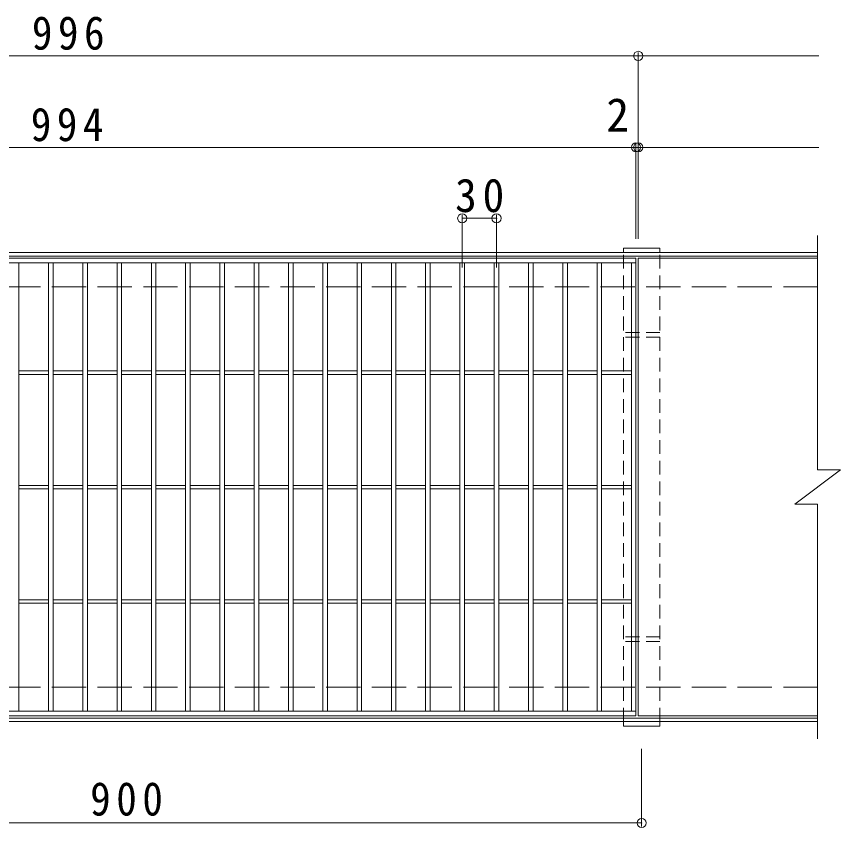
# Model space of a CAD drawing. Units: millimetres, scale not verified. Extents: x -1835 to 2302, y -1937 to 1718.
# Drawn here: x -169 to 552, y 1009 to 1718 of the extents above; entities that cross this region are included whole.
import ezdxf
from ezdxf.enums import TextEntityAlignment as Align

# ---------------------------------------------------------------- set-up
doc = ezdxf.new("R2010")
doc.units = ezdxf.units.MM
doc.header["$LTSCALE"] = 10
doc.header["$PDMODE"] = 32
doc.header["$PDSIZE"] = 8
doc.linetypes.add('DASHED1', pattern=[1.8, 1.2, -0.6])
doc.linetypes.add('DASHED3', pattern=[4, 3, -1])
for name, color, linetype, lineweight in [('C-1', 2, 'Continuous', 9), ('C-2', 3, 'Continuous', 9), ('C-4', 7, 'Continuous', 9), ('C-8', 3, 'DASHED1', 9)]:
    doc.layers.add(name, color=color, linetype=linetype, lineweight=lineweight)
doc.styles.add('ＭＳ ゴシック', font='')
doc.styles.get('ＭＳ ゴシック').set_extended_font_data('MS Gothic')

msp = doc.modelspace()

# ---------------------------------------------------------------- linework, layer by layer
at = {"layer": 'C-1'}
for p, q in [((531.96, 1511.25), (-773.04, 1511.25)), ((531.96, 1508.25), (-773.04, 1508.25)), ((531.96, 1104.25), (-773.04, 1104.25)), ((531.96, 1101.25), (-773.04, 1101.25))]:
    msp.add_line(p, q, dxfattribs=at)
at = {"layer": 'C-1', "linetype": 'DASHED3'}
for p, q in [((531.96, 1481.25), (-773.04, 1481.25)), ((531.96, 1131.25), (-773.04, 1131.25))]:
    msp.add_line(p, q, dxfattribs=at)
at = {"layer": 'C-2'}
for p, q in [((531.96, 1526.25), (531.96, 1321.25)), ((-621.04, 1502.25), (372.96, 1502.25)), ((-167.04, 1110.25), (-167.04, 1502.25)), ((-141.04, 1110.25), (-141.04, 1502.25)), ((-137.04, 1110.25), (-137.04, 1502.25)), ((-111.04, 1110.25), (-111.04, 1502.25)), ((-107.04, 1110.25), (-107.04, 1502.25)), ((-81.04, 1110.25), (-81.04, 1502.25)), ((-77.04, 1110.25), (-77.04, 1502.25)), ((-51.04, 1110.25), (-51.04, 1502.25)), ((-47.04, 1110.25), (-47.04, 1502.25)), ((-21.04, 1110.25), (-21.04, 1502.25)), ((-17.04, 1110.25), (-17.04, 1502.25)), ((8.96, 1110.25), (8.96, 1502.25)), ((12.96, 1110.25), (12.96, 1502.25)), ((38.96, 1110.25), (38.96, 1502.25)), ((42.96, 1110.25), (42.96, 1502.25)), ((68.96, 1110.25), (68.96, 1502.25)), ((72.96, 1110.25), (72.96, 1502.25)), ((98.96, 1110.25), (98.96, 1502.25)), ((102.96, 1110.25), (102.96, 1502.25)), ((128.96, 1110.25), (128.96, 1502.25)), ((132.96, 1110.25), (132.96, 1502.25)), ((158.96, 1110.25), (158.96, 1502.25)), ((162.96, 1110.25), (162.96, 1502.25)), ((188.96, 1110.25), (188.96, 1502.25)), ((192.96, 1110.25), (192.96, 1502.25)), ((218.96, 1110.25), (218.96, 1502.25)), ((222.96, 1110.25), (222.96, 1502.25)), ((248.96, 1110.25), (248.96, 1502.25)), ((252.96, 1110.25), (252.96, 1502.25)), ((278.96, 1110.25), (278.96, 1502.25)), ((282.96, 1110.25), (282.96, 1502.25)), ((308.96, 1110.25), (308.96, 1502.25)), ((312.96, 1110.25), (312.96, 1502.25)), ((338.96, 1110.25), (338.96, 1502.25)), ((342.96, 1110.25), (342.96, 1502.25)), ((368.96, 1110.25), (368.96, 1502.25)), ((372.96, 1506.25), (372.96, 1106.25)), ((374.96, 1506.25), (374.96, 1106.25)), ((531.96, 1506.25), (374.96, 1506.25)), ((-167.04, 1407.75), (-141.04, 1407.75)), ((-137.04, 1407.75), (-111.04, 1407.75)), ((-107.04, 1407.75), (-81.04, 1407.75)), ((-77.04, 1407.75), (-51.04, 1407.75)), ((-47.04, 1407.75), (-21.04, 1407.75)), ((-17.04, 1407.75), (8.96, 1407.75)), ((12.96, 1407.75), (38.96, 1407.75)), ((42.96, 1407.75), (68.96, 1407.75)), ((72.96, 1407.75), (98.96, 1407.75)), ((102.96, 1407.75), (128.96, 1407.75)), ((132.96, 1407.75), (158.96, 1407.75)), ((162.96, 1407.75), (188.96, 1407.75)), ((192.96, 1407.75), (218.96, 1407.75)), ((222.96, 1407.75), (248.96, 1407.75)), ((252.96, 1407.75), (278.96, 1407.75)), ((282.96, 1407.75), (308.96, 1407.75)), ((312.96, 1407.75), (338.96, 1407.75)), ((342.96, 1407.75), (368.96, 1407.75)), ((-167.04, 1404.75), (-141.04, 1404.75)), ((-137.04, 1404.75), (-111.04, 1404.75)), ((-107.04, 1404.75), (-81.04, 1404.75)), ((-77.04, 1404.75), (-51.04, 1404.75)), ((-47.04, 1404.75), (-21.04, 1404.75)), ((-17.04, 1404.75), (8.96, 1404.75)), ((12.96, 1404.75), (38.96, 1404.75)), ((42.96, 1404.75), (68.96, 1404.75)), ((72.96, 1404.75), (98.96, 1404.75)), ((102.96, 1404.75), (128.96, 1404.75)), ((132.96, 1404.75), (158.96, 1404.75)), ((162.96, 1404.75), (188.96, 1404.75)), ((192.96, 1404.75), (218.96, 1404.75)), ((222.96, 1404.75), (248.96, 1404.75)), ((252.96, 1404.75), (278.96, 1404.75)), ((282.96, 1404.75), (308.96, 1404.75)), ((312.96, 1404.75), (338.96, 1404.75)), ((342.96, 1404.75), (368.96, 1404.75)), ((511.96, 1291.25), (551.96, 1321.25)), ((531.96, 1321.25), (551.96, 1321.25)), ((-167.04, 1307.75), (-141.04, 1307.75)), ((-137.04, 1307.75), (-111.04, 1307.75)), ((-107.04, 1307.75), (-81.04, 1307.75)), ((-77.04, 1307.75), (-51.04, 1307.75)), ((-47.04, 1307.75), (-21.04, 1307.75)), ((-17.04, 1307.75), (8.96, 1307.75)), ((12.96, 1307.75), (38.96, 1307.75)), ((42.96, 1307.75), (68.96, 1307.75)), ((72.96, 1307.75), (98.96, 1307.75)), ((102.96, 1307.75), (128.96, 1307.75)), ((132.96, 1307.75), (158.96, 1307.75)), ((162.96, 1307.75), (188.96, 1307.75)), ((192.96, 1307.75), (218.96, 1307.75)), ((222.96, 1307.75), (248.96, 1307.75)), ((252.96, 1307.75), (278.96, 1307.75)), ((282.96, 1307.75), (308.96, 1307.75)), ((312.96, 1307.75), (338.96, 1307.75)), ((342.96, 1307.75), (368.96, 1307.75)), ((-167.04, 1304.75), (-141.04, 1304.75)), ((-137.04, 1304.75), (-111.04, 1304.75)), ((-107.04, 1304.75), (-81.04, 1304.75)), ((-77.04, 1304.75), (-51.04, 1304.75)), ((-47.04, 1304.75), (-21.04, 1304.75)), ((-17.04, 1304.75), (8.96, 1304.75)), ((12.96, 1304.75), (38.96, 1304.75)), ((42.96, 1304.75), (68.96, 1304.75)), ((72.96, 1304.75), (98.96, 1304.75)), ((102.96, 1304.75), (128.96, 1304.75)), ((132.96, 1304.75), (158.96, 1304.75)), ((162.96, 1304.75), (188.96, 1304.75)), ((192.96, 1304.75), (218.96, 1304.75)), ((222.96, 1304.75), (248.96, 1304.75)), ((252.96, 1304.75), (278.96, 1304.75)), ((282.96, 1304.75), (308.96, 1304.75)), ((312.96, 1304.75), (338.96, 1304.75)), ((342.96, 1304.75), (368.96, 1304.75)), ((511.96, 1291.25), (531.96, 1291.25)), ((531.96, 1291.25), (531.96, 1086.25)), ((-167.04, 1207.75), (-141.04, 1207.75)), ((-167.04, 1204.75), (-141.04, 1204.75)), ((-137.04, 1207.75), (-111.04, 1207.75)), ((-137.04, 1204.75), (-111.04, 1204.75)), ((-107.04, 1207.75), (-81.04, 1207.75)), ((-107.04, 1204.75), (-81.04, 1204.75)), ((-77.04, 1207.75), (-51.04, 1207.75)), ((-77.04, 1204.75), (-51.04, 1204.75)), ((-47.04, 1207.75), (-21.04, 1207.75)), ((-47.04, 1204.75), (-21.04, 1204.75)), ((-17.04, 1207.75), (8.96, 1207.75)), ((-17.04, 1204.75), (8.96, 1204.75)), ((12.96, 1207.75), (38.96, 1207.75)), ((12.96, 1204.75), (38.96, 1204.75)), ((42.96, 1207.75), (68.96, 1207.75)), ((42.96, 1204.75), (68.96, 1204.75)), ((72.96, 1207.75), (98.96, 1207.75)), ((72.96, 1204.75), (98.96, 1204.75)), ((102.96, 1207.75), (128.96, 1207.75)), ((102.96, 1204.75), (128.96, 1204.75)), ((132.96, 1207.75), (158.96, 1207.75)), ((132.96, 1204.75), (158.96, 1204.75)), ((162.96, 1207.75), (188.96, 1207.75)), ((162.96, 1204.75), (188.96, 1204.75)), ((192.96, 1207.75), (218.96, 1207.75)), ((192.96, 1204.75), (218.96, 1204.75)), ((222.96, 1207.75), (248.96, 1207.75)), ((222.96, 1204.75), (248.96, 1204.75)), ((252.96, 1207.75), (278.96, 1207.75)), ((252.96, 1204.75), (278.96, 1204.75)), ((282.96, 1207.75), (308.96, 1207.75)), ((282.96, 1204.75), (308.96, 1204.75)), ((312.96, 1207.75), (338.96, 1207.75)), ((312.96, 1204.75), (338.96, 1204.75)), ((342.96, 1207.75), (368.96, 1207.75)), ((342.96, 1204.75), (368.96, 1204.75)), ((372.96, 1110.25), (-621.04, 1110.25)), ((372.96, 1106.25), (-621.04, 1106.25)), ((531.96, 1106.25), (374.96, 1106.25))]:
    msp.add_line(p, q, dxfattribs=at)
msp.add_lwpolyline([(-621.04, 1106.25), (-621.04, 1506.25), (372.96, 1506.25)], dxfattribs=at)
at = {"layer": 'C-4'}
for p, q in [((-772.04, 1683.25), (532.96, 1683.25)), ((374.96, 1523.25), (374.96, 1686.25)), ((-772.04, 1603.25), (532.96, 1603.25)), ((372.96, 1523.25), (372.96, 1606.25)), ((220.96, 1498.25), (220.96, 1544.25)), ((250.96, 1498.25), (250.96, 1544.25)), ((220.96, 1541.25), (250.96, 1541.25)), ((377.96, 1009.58), (377.96, 1077.25)), ((-522.04, 1012.58), (377.96, 1012.58))]:
    msp.add_line(p, q, dxfattribs=at)
for p in [(374.96, 1683.25), (372.96, 1603.25), (374.96, 1603.25), (220.96, 1541.25), (250.96, 1541.25), (377.96, 1012.58)]:
    msp.add_point(p, dxfattribs=at)
at = {"layer": 'C-8', "linetype": 'Continuous'}
for p, q in [((393.96, 1515.25), (361.96, 1515.25)), ((361.96, 1515.25), (361.96, 1511.25)), ((393.96, 1515.25), (393.96, 1511.25)), ((361.96, 1097.25), (361.96, 1101.25)), ((393.96, 1097.25), (361.96, 1097.25)), ((393.96, 1097.25), (393.96, 1101.25))]:
    msp.add_line(p, q, dxfattribs=at)
at = {"layer": 'C-8'}
for p, q in [((393.96, 1511.25), (361.96, 1511.25)), ((361.96, 1101.25), (361.96, 1511.25)), ((393.96, 1101.25), (393.96, 1511.25)), ((393.96, 1441.25), (361.96, 1441.25)), ((393.96, 1437.25), (361.96, 1437.25)), ((393.96, 1175.25), (361.96, 1175.25)), ((393.96, 1171.25), (361.96, 1171.25)), ((393.96, 1101.25), (361.96, 1101.25))]:
    msp.add_line(p, q, dxfattribs=at)

# ---------------------------------------------------------------- texts
at = {"layer": 'C-4', "color": 2, "style": 'ＭＳ ゴシック'}
msp.add_text('2', height=29.33, dxfattribs=at).set_placement((347, 1608.25), align=Align.BOTTOM_LEFT)
at = {"layer": 'C-4', "color": 2, "char_height": 29.33, "attachment_point": 7, "style": 'ＭＳ ゴシック'}
for s, insert in [('\\T1.27;\\W0.9;996', (-155.54, 1688.25)), ('\\T1.27;\\W0.9;994', (-156.54, 1608.25)), ('\\T1.27;\\W0.95;30', (214.71, 1546.25)), ('\\T1.27;\\W0.9;900', (-104.54, 1018.58))]:
    msp.add_mtext(s, dxfattribs=dict(at, insert=insert))

doc.saveas('drawing.dxf')
